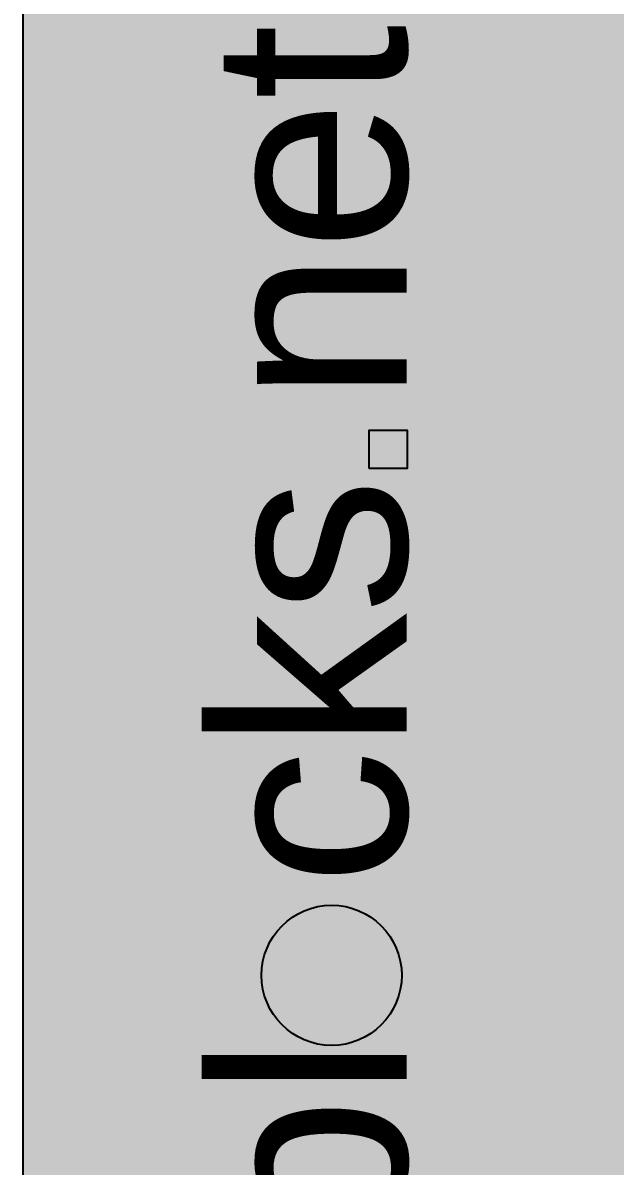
# Model space of a CAD drawing. Header units: millimetres. Extents: x 1787 to 68324, y 1435 to 30835.
# Drawn here: x 1787 to 5438, y 13967 to 21014 of the extents above; entities that cross this region are included whole.
import ezdxf

# ---------------------------------------------------------------- set-up
doc = ezdxf.new("R2010")
doc.units = ezdxf.units.MM
doc.layers.add('www.cad-blocks.net', color=7, linetype='Continuous')
doc.styles.get("Standard").update_dxf_attribs({"font": 'arial.ttf'})

# ---------------------------------------------------------------- blocks, each defined once
blk = doc.blocks.new('format')
at = {"true_color": 0x444444}
blk.add_hatch(color=250, dxfattribs=at).paths.add_polyline_path([(43635.4, 40318.3), (43635.4, 10917.5), (47364.4, 10917.5), (47364.4, 40318.3)])
at = {"true_color": 0x546d8e}
for points in [[(45770.3, 27985.7), (45770.3, 27751.1), (46005.2, 27751.1), (46005.2, 27985.7)], [(45106.6, 24625.9, 1), (45971.3, 24625.9, 1)]]:
    blk.add_hatch(color=155, dxfattribs=at).paths.add_polyline_path(points)
at = {"color": 250, "true_color": 0x444444}
blk.add_line((43635.4, 40318.3), (43635.4, 10917.5), dxfattribs=at)
at = {"color": 155, "true_color": 0x546d8e}
blk.add_lwpolyline([(45770.3, 27751.1), (45770.3, 27985.7), (46005.2, 27985.7), (46005.2, 27751.1)], close=True, dxfattribs=at)
blk.add_circle((45538.9, 24625.9), 432.3, dxfattribs=at)
at = {"insert": (44801.4, 19681.9), "char_height": 1200, "attachment_point": 1, "rotation": 90}
blk.add_mtext_dynamic_manual_height_columns('{\\C255;\\c16777215;cad-bl  cks net}', width=19116.444, gutter_width=12.5, heights=[0], dxfattribs=at)

msp = doc.modelspace()

# ---------------------------------------------------------------- block references
at = {"layer": 'www.cad-blocks.net'}
msp.add_blockref('format', (-41848.5, -9482.9), dxfattribs=at)

doc.saveas('drawing.dxf')
